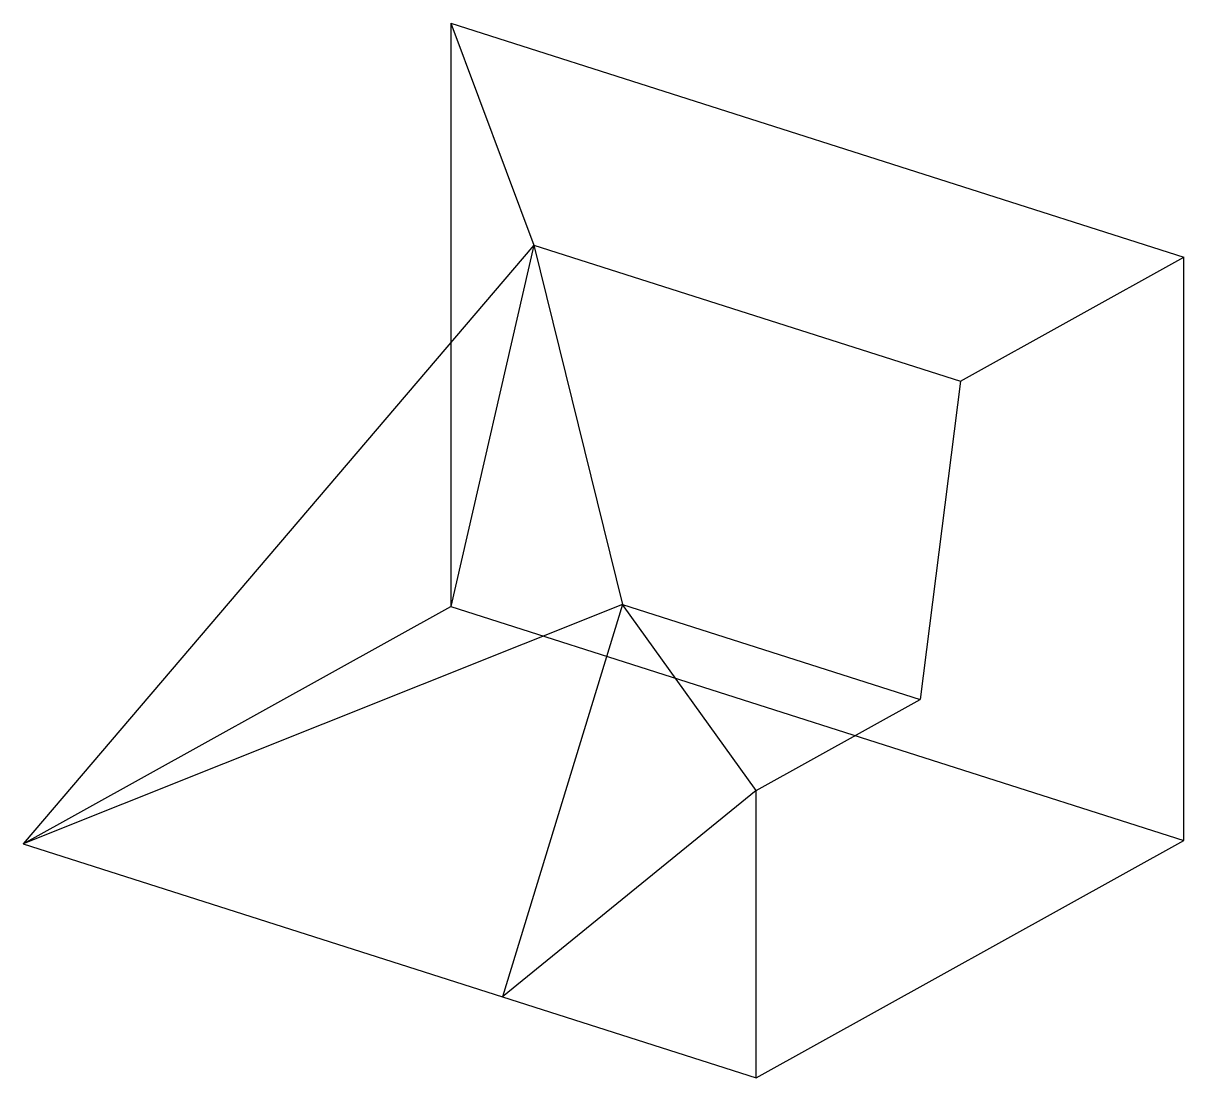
# Model space of a CAD drawing. Extents: x 32 to 218, y 85 to 255.
import ezdxf

# ---------------------------------------------------------------- set-up
doc = ezdxf.new("R2010")
doc.units = 0
doc.layers.get('0').update_dxf_attribs({"linetype": 'CONTINUOUS'})

msp = doc.modelspace()

# ---------------------------------------------------------------- linework, layer by layer
at = {"color": 7}
for p, q in [((100.615299, 254.766055), (100.615299, 161.033945)), ((100.615299, 254.766055), (218.408819, 217.16422)), ((100.615299, 254.766055), (113.977869, 219.119163)), ((113.977869, 219.119163), (31.902412, 122.887156)), ((113.977869, 219.119163), (100.615299, 161.033945)), ((113.977869, 219.119163), (182.519037, 197.239575)), ((113.977869, 219.119163), (128.212719, 161.350771)), ((182.519037, 197.239575), (218.408819, 217.16422)), ((218.408819, 123.43211), (218.408819, 217.16422)), ((182.519037, 197.239575), (176.030321, 146.086523)), ((128.212719, 161.350771), (31.902412, 122.887156)), ((31.902412, 122.887156), (100.615299, 161.033945)), ((100.615299, 161.033945), (218.408819, 123.43211)), ((128.212719, 161.350771), (108.917188, 98.302638)), ((128.212719, 161.350771), (176.030321, 146.086523)), ((149.695933, 131.466669), (128.212719, 161.350771)), ((149.695933, 131.466669), (176.030321, 146.086523)), ((149.695933, 131.466669), (108.917188, 98.302638)), ((149.695933, 85.285321), (149.695933, 131.466669)), ((149.695933, 85.285321), (218.408819, 123.43211)), ((31.902412, 122.887156), (108.917188, 98.302638)), ((108.917188, 98.302638), (149.695933, 85.285321))]:
    msp.add_line(p, q, dxfattribs=at)

doc.saveas('drawing.dxf')
